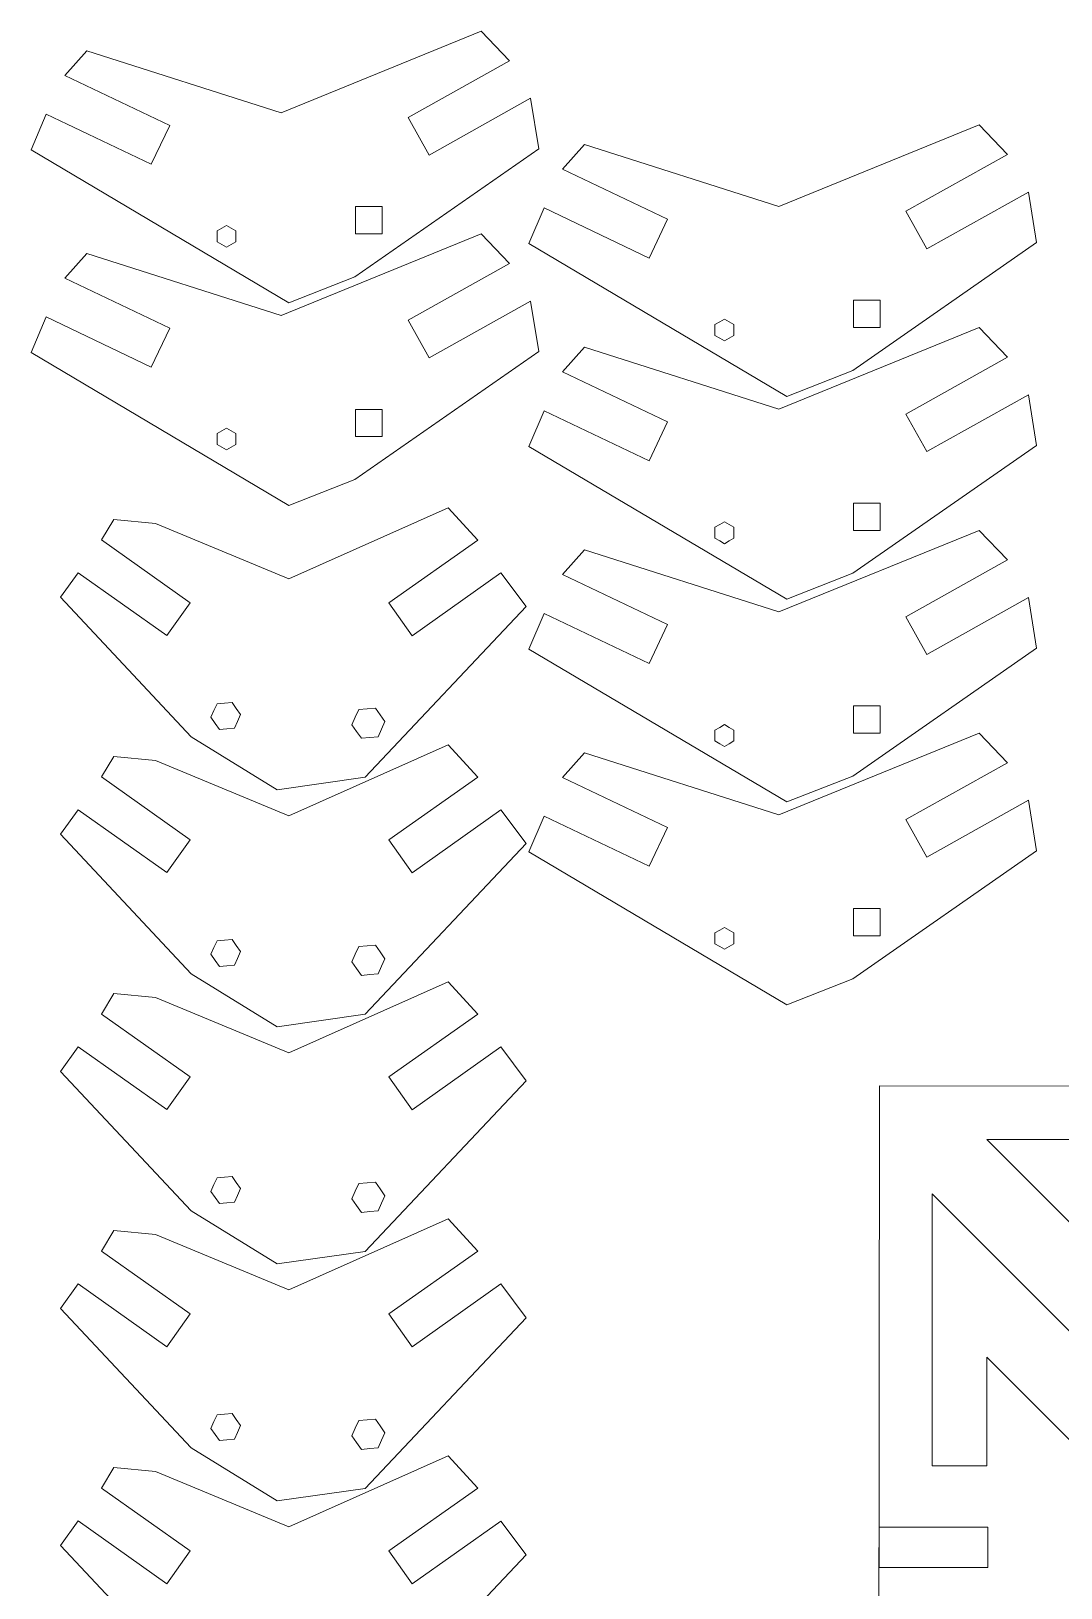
# Model space of a CAD drawing. Header units: inches. Extents: x -12.5 to 16.2, y -9.8 to 11.8.
# Drawn here: x -12.45 to -8.06, y 0.99 to 7.63 of the extents above; entities that cross this region are included whole.
import ezdxf

# ---------------------------------------------------------------- set-up
doc = ezdxf.new("R2010")
doc.units = ezdxf.units.IN
doc.header["$MEASUREMENT"] = 0
doc.layers.add('Layer 1', color=7, linetype='Continuous')
doc.layers.add('Layer 3', color=7, linetype='Continuous')

msp = doc.modelspace()

# ---------------------------------------------------------------- linework, layer by layer
at = {"layer": 'Layer 1', "color": 250, "lineweight": 9}
msp.add_open_spline([(-4.8959, -0.8139), (-4.8959, -0.8139), (-8.8343, -0.8099), (-8.8343, -0.8099), (-8.8343, -0.8099), (-8.8343, -0.8099), (-8.8303, 3.1285), (-8.8303, 3.1285), (-8.8303, 3.1285), (-8.8303, 3.1285), (-4.8919, 3.1246), (-4.8919, 3.1246), (-4.8919, 3.1246), (-4.8919, 3.1246), (-4.8959, -0.8139), (-4.8959, -0.8139)], degree=3, knots=[0, 0, 0, 0, 0.2, 0.2, 0.2, 0.2, 0.4, 0.4, 0.4, 0.4, 0.6, 0.6, 0.6, 0.6, 1, 1, 1, 1], dxfattribs=at)
at = {"layer": 'Layer 1', "color": 5, "lineweight": 9}
for points in [[(-7.2126, 2.8993), (-7.2126, 2.8993), (-8.373, 2.8993), (-8.373, 2.8993), (-8.373, 2.8993), (-8.373, 2.8993), (-6.9806, 1.5069), (-6.9806, 1.5069), (-6.9806, 1.5069), (-6.9806, 1.5069), (-6.9806, 1.971), (-6.9806, 1.971), (-6.9806, 1.971), (-6.9806, 1.971), (-7.6768, 2.6672), (-7.6768, 2.6672), (-7.6768, 2.6672), (-7.6768, 2.6672), (-7.2126, 2.6672), (-7.2126, 2.6672), (-7.2126, 2.6672), (-7.2126, 2.6672), (-7.2126, 2.8993), (-7.2126, 2.8993)], [(-8.6051, 1.5069), (-8.6051, 1.5069), (-8.6051, 2.6672), (-8.6051, 2.6672), (-8.6051, 2.6672), (-8.6051, 2.6672), (-7.2126, 1.2748), (-7.2126, 1.2748), (-7.2126, 1.2748), (-7.2126, 1.2748), (-7.6768, 1.2748), (-7.6768, 1.2748), (-7.6768, 1.2748), (-7.6768, 1.2748), (-8.373, 1.971), (-8.373, 1.971), (-8.373, 1.971), (-8.373, 1.971), (-8.373, 1.5069), (-8.373, 1.5069), (-8.373, 1.5069), (-8.373, 1.5069), (-8.6051, 1.5069), (-8.6051, 1.5069)], [(-8.6051, 0.8106), (-8.6051, 0.8106), (-8.6051, -0.3497), (-8.6051, -0.3497), (-8.6051, -0.3497), (-8.6051, -0.3497), (-7.2126, 1.0427), (-7.2126, 1.0427), (-7.2126, 1.0427), (-7.2126, 1.0427), (-7.6768, 1.0427), (-7.6768, 1.0427), (-7.6768, 1.0427), (-7.6768, 1.0427), (-8.373, 0.3465), (-8.373, 0.3465), (-8.373, 0.3465), (-8.373, 0.3465), (-8.373, 0.8106), (-8.373, 0.8106), (-8.373, 0.8106), (-8.373, 0.8106), (-8.6051, 0.8106), (-8.6051, 0.8106)]]:
    msp.add_open_spline(points, degree=3, knots=[0, 0, 0, 0, 0.142857, 0.142857, 0.142857, 0.142857, 0.285714, 0.285714, 0.285714, 0.285714, 0.428571, 0.428571, 0.428571, 0.428571, 0.571429, 0.571429, 0.571429, 0.571429, 0.714286, 0.714286, 0.714286, 0.714286, 1, 1, 1, 1], dxfattribs=at)
at = {"layer": 'Layer 1', "color": 1, "lineweight": 9}
msp.add_open_spline([(-8.8323, 1.0734), (-8.8323, 1.0734), (-8.8323, 1.2452), (-8.8323, 1.2452), (-8.8323, 1.2452), (-8.8323, 1.2452), (-8.3681, 1.2452), (-8.3681, 1.2452), (-8.3681, 1.2452), (-8.3681, 1.2452), (-8.3681, 1.0734), (-8.3681, 1.0734), (-8.3681, 1.0734), (-8.3681, 1.0734), (-8.8323, 1.0734), (-8.8323, 1.0734)], degree=3, knots=[0, 0, 0, 0, 0.2, 0.2, 0.2, 0.2, 0.4, 0.4, 0.4, 0.4, 0.6, 0.6, 0.6, 0.6, 1, 1, 1, 1], dxfattribs=at)
at = {"layer": 'Layer 3', "color": 5, "lineweight": 9}
for points in [[(-11.0666, 6.7647), (-10.9529, 6.7647), (-10.9529, 6.8811), (-11.0666, 6.8811), (-11.0666, 6.7647)], [(-8.9418, 6.3647), (-8.828, 6.3647), (-8.828, 6.481), (-8.9418, 6.481), (-8.9418, 6.3647)], [(-11.0666, 5.8995), (-10.9529, 5.8995), (-10.9529, 6.0158), (-11.0666, 6.0158), (-11.0666, 5.8995)], [(-8.9418, 5.4994), (-8.828, 5.4994), (-8.828, 5.6158), (-8.9418, 5.6158), (-8.9418, 5.4994)], [(-8.9418, 4.6342), (-8.828, 4.6342), (-8.828, 4.7505), (-8.9418, 4.7505), (-8.9418, 4.6342)], [(-8.9418, 3.7689), (-8.828, 3.7689), (-8.828, 3.8853), (-8.9418, 3.8853), (-8.9418, 3.7689)]]:
    msp.add_lwpolyline(points, close=True, dxfattribs=at)
at = {"layer": 'Layer 3', "color": 250, "lineweight": 9}
for points, knots in [([(-12.3078, 7.441), (-12.3078, 7.441), (-12.2142, 7.5461), (-12.2142, 7.5461), (-12.2142, 7.5461), (-12.2142, 7.5461), (-11.3846, 7.2818), (-11.3846, 7.2818), (-11.3846, 7.2818), (-11.3846, 7.2818), (-10.5305, 7.6298), (-10.5305, 7.6298), (-10.5305, 7.6298), (-10.5305, 7.6298), (-10.4095, 7.5035), (-10.4095, 7.5035)], [0, 0, 0, 0, 0.2, 0.2, 0.2, 0.2, 0.4, 0.4, 0.4, 0.4, 0.6, 0.6, 0.6, 0.6, 1, 1, 1, 1]), ([(-12.3078, 7.441), (-12.3078, 7.441), (-11.8597, 7.2275), (-11.8597, 7.2275), (-11.8597, 7.2275), (-11.8597, 7.2275), (-11.9387, 7.0617), (-11.9387, 7.0617), (-11.9387, 7.0617), (-11.9387, 7.0617), (-12.3868, 7.2753), (-12.3868, 7.2753)], [0, 0, 0, 0, 0.25, 0.25, 0.25, 0.25, 0.5, 0.5, 0.5, 0.5, 1, 1, 1, 1]), ([(-10.3198, 7.3433), (-10.3198, 7.3433), (-10.7528, 7.1007), (-10.7528, 7.1007), (-10.7528, 7.1007), (-10.7528, 7.1007), (-10.8426, 7.261), (-10.8426, 7.261), (-10.8426, 7.261), (-10.8426, 7.261), (-10.4095, 7.5035), (-10.4095, 7.5035)], [0, 0, 0, 0, 0.25, 0.25, 0.25, 0.25, 0.5, 0.5, 0.5, 0.5, 1, 1, 1, 1]), ([(-10.3198, 7.3433), (-10.3198, 7.3433), (-10.2847, 7.1274), (-10.2847, 7.1274), (-10.2847, 7.1274), (-10.2847, 7.1274), (-11.0693, 6.5813), (-11.0693, 6.5813), (-11.0693, 6.5813), (-11.0693, 6.5813), (-11.3512, 6.4708), (-11.3512, 6.4708), (-11.3512, 6.4708), (-11.3512, 6.4708), (-12.4513, 7.1229), (-12.4513, 7.1229), (-12.4513, 7.1229), (-12.4513, 7.1229), (-12.3868, 7.2753), (-12.3868, 7.2753)], [0, 0, 0, 0, 0.166667, 0.166667, 0.166667, 0.166667, 0.333333, 0.333333, 0.333333, 0.333333, 0.5, 0.5, 0.5, 0.5, 0.666667, 0.666667, 0.666667, 0.666667, 1, 1, 1, 1]), ([(-10.1829, 7.041), (-10.1829, 7.041), (-10.0894, 7.1461), (-10.0894, 7.1461), (-10.0894, 7.1461), (-10.0894, 7.1461), (-9.2598, 6.8817), (-9.2598, 6.8817), (-9.2598, 6.8817), (-9.2598, 6.8817), (-8.4057, 7.2297), (-8.4057, 7.2297), (-8.4057, 7.2297), (-8.4057, 7.2297), (-8.2846, 7.1035), (-8.2846, 7.1035)], [0, 0, 0, 0, 0.2, 0.2, 0.2, 0.2, 0.4, 0.4, 0.4, 0.4, 0.6, 0.6, 0.6, 0.6, 1, 1, 1, 1]), ([(-8.1949, 6.9432), (-8.1949, 6.9432), (-8.628, 6.7006), (-8.628, 6.7006), (-8.628, 6.7006), (-8.628, 6.7006), (-8.7177, 6.8609), (-8.7177, 6.8609), (-8.7177, 6.8609), (-8.7177, 6.8609), (-8.2846, 7.1035), (-8.2846, 7.1035)], [0, 0, 0, 0, 0.25, 0.25, 0.25, 0.25, 0.5, 0.5, 0.5, 0.5, 1, 1, 1, 1]), ([(-10.1829, 7.041), (-10.1829, 7.041), (-9.7348, 6.8274), (-9.7348, 6.8274), (-9.7348, 6.8274), (-9.7348, 6.8274), (-9.8138, 6.6616), (-9.8138, 6.6616), (-9.8138, 6.6616), (-9.8138, 6.6616), (-10.2619, 6.8752), (-10.2619, 6.8752)], [0, 0, 0, 0, 0.25, 0.25, 0.25, 0.25, 0.5, 0.5, 0.5, 0.5, 1, 1, 1, 1]), ([(-8.1949, 6.9432), (-8.1949, 6.9432), (-8.1598, 6.7274), (-8.1598, 6.7274), (-8.1598, 6.7274), (-8.1598, 6.7274), (-8.9444, 6.1812), (-8.9444, 6.1812), (-8.9444, 6.1812), (-8.9444, 6.1812), (-9.2263, 6.0708), (-9.2263, 6.0708), (-9.2263, 6.0708), (-9.2263, 6.0708), (-10.3265, 6.7229), (-10.3265, 6.7229), (-10.3265, 6.7229), (-10.3265, 6.7229), (-10.2619, 6.8752), (-10.2619, 6.8752)], [0, 0, 0, 0, 0.166667, 0.166667, 0.166667, 0.166667, 0.333333, 0.333333, 0.333333, 0.333333, 0.5, 0.5, 0.5, 0.5, 0.666667, 0.666667, 0.666667, 0.666667, 1, 1, 1, 1]), ([(-12.3078, 6.5758), (-12.3078, 6.5758), (-12.2142, 6.6809), (-12.2142, 6.6809), (-12.2142, 6.6809), (-12.2142, 6.6809), (-11.3846, 6.4166), (-11.3846, 6.4166), (-11.3846, 6.4166), (-11.3846, 6.4166), (-10.5305, 6.7646), (-10.5305, 6.7646), (-10.5305, 6.7646), (-10.5305, 6.7646), (-10.4095, 6.6383), (-10.4095, 6.6383)], [0, 0, 0, 0, 0.2, 0.2, 0.2, 0.2, 0.4, 0.4, 0.4, 0.4, 0.6, 0.6, 0.6, 0.6, 1, 1, 1, 1]), ([(-10.3198, 6.478), (-10.3198, 6.478), (-10.7528, 6.2355), (-10.7528, 6.2355), (-10.7528, 6.2355), (-10.7528, 6.2355), (-10.8426, 6.3957), (-10.8426, 6.3957), (-10.8426, 6.3957), (-10.8426, 6.3957), (-10.4095, 6.6383), (-10.4095, 6.6383)], [0, 0, 0, 0, 0.25, 0.25, 0.25, 0.25, 0.5, 0.5, 0.5, 0.5, 1, 1, 1, 1]), ([(-12.3078, 6.5758), (-12.3078, 6.5758), (-11.8597, 6.3622), (-11.8597, 6.3622), (-11.8597, 6.3622), (-11.8597, 6.3622), (-11.9387, 6.1964), (-11.9387, 6.1964), (-11.9387, 6.1964), (-11.9387, 6.1964), (-12.3868, 6.41), (-12.3868, 6.41)], [0, 0, 0, 0, 0.25, 0.25, 0.25, 0.25, 0.5, 0.5, 0.5, 0.5, 1, 1, 1, 1]), ([(-10.3198, 6.478), (-10.3198, 6.478), (-10.2847, 6.2622), (-10.2847, 6.2622), (-10.2847, 6.2622), (-10.2847, 6.2622), (-11.0693, 5.716), (-11.0693, 5.716), (-11.0693, 5.716), (-11.0693, 5.716), (-11.3512, 5.6056), (-11.3512, 5.6056), (-11.3512, 5.6056), (-11.3512, 5.6056), (-12.4513, 6.2577), (-12.4513, 6.2577), (-12.4513, 6.2577), (-12.4513, 6.2577), (-12.3868, 6.41), (-12.3868, 6.41)], [0, 0, 0, 0, 0.166667, 0.166667, 0.166667, 0.166667, 0.333333, 0.333333, 0.333333, 0.333333, 0.5, 0.5, 0.5, 0.5, 0.666667, 0.666667, 0.666667, 0.666667, 1, 1, 1, 1]), ([(-10.1829, 6.1757), (-10.1829, 6.1757), (-10.0894, 6.2808), (-10.0894, 6.2808), (-10.0894, 6.2808), (-10.0894, 6.2808), (-9.2598, 6.0165), (-9.2598, 6.0165), (-9.2598, 6.0165), (-9.2598, 6.0165), (-8.4057, 6.3645), (-8.4057, 6.3645), (-8.4057, 6.3645), (-8.4057, 6.3645), (-8.2846, 6.2382), (-8.2846, 6.2382)], [0, 0, 0, 0, 0.2, 0.2, 0.2, 0.2, 0.4, 0.4, 0.4, 0.4, 0.6, 0.6, 0.6, 0.6, 1, 1, 1, 1]), ([(-8.1949, 6.078), (-8.1949, 6.078), (-8.628, 5.8354), (-8.628, 5.8354), (-8.628, 5.8354), (-8.628, 5.8354), (-8.7177, 5.9956), (-8.7177, 5.9956), (-8.7177, 5.9956), (-8.7177, 5.9956), (-8.2846, 6.2382), (-8.2846, 6.2382)], [0, 0, 0, 0, 0.25, 0.25, 0.25, 0.25, 0.5, 0.5, 0.5, 0.5, 1, 1, 1, 1]), ([(-10.1829, 6.1757), (-10.1829, 6.1757), (-9.7348, 5.9622), (-9.7348, 5.9622), (-9.7348, 5.9622), (-9.7348, 5.9622), (-9.8138, 5.7964), (-9.8138, 5.7964), (-9.8138, 5.7964), (-9.8138, 5.7964), (-10.2619, 6.0099), (-10.2619, 6.0099)], [0, 0, 0, 0, 0.25, 0.25, 0.25, 0.25, 0.5, 0.5, 0.5, 0.5, 1, 1, 1, 1]), ([(-8.1949, 6.078), (-8.1949, 6.078), (-8.1598, 5.8621), (-8.1598, 5.8621), (-8.1598, 5.8621), (-8.1598, 5.8621), (-8.9444, 5.316), (-8.9444, 5.316), (-8.9444, 5.316), (-8.9444, 5.316), (-9.2263, 5.2055), (-9.2263, 5.2055), (-9.2263, 5.2055), (-9.2263, 5.2055), (-10.3265, 5.8576), (-10.3265, 5.8576), (-10.3265, 5.8576), (-10.3265, 5.8576), (-10.2619, 6.0099), (-10.2619, 6.0099)], [0, 0, 0, 0, 0.166667, 0.166667, 0.166667, 0.166667, 0.333333, 0.333333, 0.333333, 0.333333, 0.5, 0.5, 0.5, 0.5, 0.666667, 0.666667, 0.666667, 0.666667, 1, 1, 1, 1]), ([(-10.5454, 5.458), (-10.5454, 5.458), (-10.6713, 5.5954), (-10.6713, 5.5954), (-10.6713, 5.5954), (-10.6713, 5.5954), (-11.3512, 5.2925), (-11.3512, 5.2925), (-11.3512, 5.2925), (-11.3512, 5.2925), (-11.921, 5.5292), (-11.921, 5.5292), (-11.921, 5.5292), (-11.921, 5.5292), (-12.0986, 5.5458), (-12.0986, 5.5458), (-12.0986, 5.5458), (-12.0986, 5.5458), (-12.1516, 5.4584), (-12.1516, 5.4584)], [0, 0, 0, 0, 0.166667, 0.166667, 0.166667, 0.166667, 0.333333, 0.333333, 0.333333, 0.333333, 0.5, 0.5, 0.5, 0.5, 0.666667, 0.666667, 0.666667, 0.666667, 1, 1, 1, 1]), ([(-12.1516, 5.4584), (-12.1516, 5.4584), (-11.7727, 5.1903), (-11.7727, 5.1903), (-11.7727, 5.1903), (-11.7727, 5.1903), (-11.8719, 5.0501), (-11.8719, 5.0501), (-11.8719, 5.0501), (-11.8719, 5.0501), (-12.2508, 5.3182), (-12.2508, 5.3182)], [0, 0, 0, 0, 0.25, 0.25, 0.25, 0.25, 0.5, 0.5, 0.5, 0.5, 1, 1, 1, 1]), ([(-10.4462, 5.3177), (-10.4462, 5.3177), (-10.8253, 5.0499), (-10.8253, 5.0499), (-10.8253, 5.0499), (-10.8253, 5.0499), (-10.9244, 5.1901), (-10.9244, 5.1901), (-10.9244, 5.1901), (-10.9244, 5.1901), (-10.5454, 5.458), (-10.5454, 5.458)], [0, 0, 0, 0, 0.25, 0.25, 0.25, 0.25, 0.5, 0.5, 0.5, 0.5, 1, 1, 1, 1]), ([(-10.1829, 5.3105), (-10.1829, 5.3105), (-10.0894, 5.4156), (-10.0894, 5.4156), (-10.0894, 5.4156), (-10.0894, 5.4156), (-9.2598, 5.1512), (-9.2598, 5.1512), (-9.2598, 5.1512), (-9.2598, 5.1512), (-8.4057, 5.4992), (-8.4057, 5.4992), (-8.4057, 5.4992), (-8.4057, 5.4992), (-8.2846, 5.373), (-8.2846, 5.373)], [0, 0, 0, 0, 0.2, 0.2, 0.2, 0.2, 0.4, 0.4, 0.4, 0.4, 0.6, 0.6, 0.6, 0.6, 1, 1, 1, 1]), ([(-12.2508, 5.3182), (-12.2508, 5.3182), (-12.3256, 5.2137), (-12.3256, 5.2137), (-12.3256, 5.2137), (-12.3256, 5.2137), (-11.7688, 4.6185), (-11.7688, 4.6185), (-11.7688, 4.6185), (-11.7688, 4.6185), (-11.4018, 4.3923), (-11.4018, 4.3923), (-11.4018, 4.3923), (-11.4018, 4.3923), (-11.025, 4.4455), (-11.025, 4.4455), (-11.025, 4.4455), (-11.025, 4.4455), (-10.3379, 5.1738), (-10.3379, 5.1738), (-10.3379, 5.1738), (-10.3379, 5.1738), (-10.4462, 5.3177), (-10.4462, 5.3177)], [0, 0, 0, 0, 0.142857, 0.142857, 0.142857, 0.142857, 0.285714, 0.285714, 0.285714, 0.285714, 0.428571, 0.428571, 0.428571, 0.428571, 0.571429, 0.571429, 0.571429, 0.571429, 0.714286, 0.714286, 0.714286, 0.714286, 1, 1, 1, 1]), ([(-8.1949, 5.2127), (-8.1949, 5.2127), (-8.628, 4.9701), (-8.628, 4.9701), (-8.628, 4.9701), (-8.628, 4.9701), (-8.7177, 5.1304), (-8.7177, 5.1304), (-8.7177, 5.1304), (-8.7177, 5.1304), (-8.2846, 5.373), (-8.2846, 5.373)], [0, 0, 0, 0, 0.25, 0.25, 0.25, 0.25, 0.5, 0.5, 0.5, 0.5, 1, 1, 1, 1]), ([(-10.1829, 5.3105), (-10.1829, 5.3105), (-9.7348, 5.0969), (-9.7348, 5.0969), (-9.7348, 5.0969), (-9.7348, 5.0969), (-9.8138, 4.9311), (-9.8138, 4.9311), (-9.8138, 4.9311), (-9.8138, 4.9311), (-10.2619, 5.1447), (-10.2619, 5.1447)], [0, 0, 0, 0, 0.25, 0.25, 0.25, 0.25, 0.5, 0.5, 0.5, 0.5, 1, 1, 1, 1]), ([(-8.1949, 5.2127), (-8.1949, 5.2127), (-8.1598, 4.9969), (-8.1598, 4.9969), (-8.1598, 4.9969), (-8.1598, 4.9969), (-8.9444, 4.4507), (-8.9444, 4.4507), (-8.9444, 4.4507), (-8.9444, 4.4507), (-9.2263, 4.3403), (-9.2263, 4.3403), (-9.2263, 4.3403), (-9.2263, 4.3403), (-10.3265, 4.9924), (-10.3265, 4.9924), (-10.3265, 4.9924), (-10.3265, 4.9924), (-10.2619, 5.1447), (-10.2619, 5.1447)], [0, 0, 0, 0, 0.166667, 0.166667, 0.166667, 0.166667, 0.333333, 0.333333, 0.333333, 0.333333, 0.5, 0.5, 0.5, 0.5, 0.666667, 0.666667, 0.666667, 0.666667, 1, 1, 1, 1]), ([(-10.1829, 4.4452), (-10.1829, 4.4452), (-10.0894, 4.5503), (-10.0894, 4.5503), (-10.0894, 4.5503), (-10.0894, 4.5503), (-9.2598, 4.286), (-9.2598, 4.286), (-9.2598, 4.286), (-9.2598, 4.286), (-8.4057, 4.634), (-8.4057, 4.634), (-8.4057, 4.634), (-8.4057, 4.634), (-8.2846, 4.5077), (-8.2846, 4.5077)], [0, 0, 0, 0, 0.2, 0.2, 0.2, 0.2, 0.4, 0.4, 0.4, 0.4, 0.6, 0.6, 0.6, 0.6, 1, 1, 1, 1]), ([(-10.5454, 4.4464), (-10.5454, 4.4464), (-10.6713, 4.5838), (-10.6713, 4.5838), (-10.6713, 4.5838), (-10.6713, 4.5838), (-11.3512, 4.2809), (-11.3512, 4.2809), (-11.3512, 4.2809), (-11.3512, 4.2809), (-11.921, 4.5176), (-11.921, 4.5176), (-11.921, 4.5176), (-11.921, 4.5176), (-12.0986, 4.5343), (-12.0986, 4.5343), (-12.0986, 4.5343), (-12.0986, 4.5343), (-12.1516, 4.4469), (-12.1516, 4.4469)], [0, 0, 0, 0, 0.166667, 0.166667, 0.166667, 0.166667, 0.333333, 0.333333, 0.333333, 0.333333, 0.5, 0.5, 0.5, 0.5, 0.666667, 0.666667, 0.666667, 0.666667, 1, 1, 1, 1]), ([(-8.1949, 4.3475), (-8.1949, 4.3475), (-8.628, 4.1049), (-8.628, 4.1049), (-8.628, 4.1049), (-8.628, 4.1049), (-8.7177, 4.2651), (-8.7177, 4.2651), (-8.7177, 4.2651), (-8.7177, 4.2651), (-8.2846, 4.5077), (-8.2846, 4.5077)], [0, 0, 0, 0, 0.25, 0.25, 0.25, 0.25, 0.5, 0.5, 0.5, 0.5, 1, 1, 1, 1]), ([(-12.1516, 4.4469), (-12.1516, 4.4469), (-11.7727, 4.1788), (-11.7727, 4.1788), (-11.7727, 4.1788), (-11.7727, 4.1788), (-11.8719, 4.0386), (-11.8719, 4.0386), (-11.8719, 4.0386), (-11.8719, 4.0386), (-12.2508, 4.3067), (-12.2508, 4.3067)], [0, 0, 0, 0, 0.25, 0.25, 0.25, 0.25, 0.5, 0.5, 0.5, 0.5, 1, 1, 1, 1]), ([(-10.4462, 4.3062), (-10.4462, 4.3062), (-10.8253, 4.0383), (-10.8253, 4.0383), (-10.8253, 4.0383), (-10.8253, 4.0383), (-10.9244, 4.1786), (-10.9244, 4.1786), (-10.9244, 4.1786), (-10.9244, 4.1786), (-10.5454, 4.4464), (-10.5454, 4.4464)], [0, 0, 0, 0, 0.25, 0.25, 0.25, 0.25, 0.5, 0.5, 0.5, 0.5, 1, 1, 1, 1]), ([(-10.1829, 4.4452), (-10.1829, 4.4452), (-9.7348, 4.2317), (-9.7348, 4.2317), (-9.7348, 4.2317), (-9.7348, 4.2317), (-9.8138, 4.0659), (-9.8138, 4.0659), (-9.8138, 4.0659), (-9.8138, 4.0659), (-10.2619, 4.2794), (-10.2619, 4.2794)], [0, 0, 0, 0, 0.25, 0.25, 0.25, 0.25, 0.5, 0.5, 0.5, 0.5, 1, 1, 1, 1]), ([(-8.1949, 4.3475), (-8.1949, 4.3475), (-8.1598, 4.1316), (-8.1598, 4.1316), (-8.1598, 4.1316), (-8.1598, 4.1316), (-8.9444, 3.5855), (-8.9444, 3.5855), (-8.9444, 3.5855), (-8.9444, 3.5855), (-9.2263, 3.475), (-9.2263, 3.475), (-9.2263, 3.475), (-9.2263, 3.475), (-10.3265, 4.1271), (-10.3265, 4.1271), (-10.3265, 4.1271), (-10.3265, 4.1271), (-10.2619, 4.2794), (-10.2619, 4.2794)], [0, 0, 0, 0, 0.166667, 0.166667, 0.166667, 0.166667, 0.333333, 0.333333, 0.333333, 0.333333, 0.5, 0.5, 0.5, 0.5, 0.666667, 0.666667, 0.666667, 0.666667, 1, 1, 1, 1]), ([(-12.2508, 4.3067), (-12.2508, 4.3067), (-12.3256, 4.2021), (-12.3256, 4.2021), (-12.3256, 4.2021), (-12.3256, 4.2021), (-11.7688, 3.6069), (-11.7688, 3.6069), (-11.7688, 3.6069), (-11.7688, 3.6069), (-11.4018, 3.3808), (-11.4018, 3.3808), (-11.4018, 3.3808), (-11.4018, 3.3808), (-11.025, 3.434), (-11.025, 3.434), (-11.025, 3.434), (-11.025, 3.434), (-10.3379, 4.1623), (-10.3379, 4.1623), (-10.3379, 4.1623), (-10.3379, 4.1623), (-10.4462, 4.3062), (-10.4462, 4.3062)], [0, 0, 0, 0, 0.142857, 0.142857, 0.142857, 0.142857, 0.285714, 0.285714, 0.285714, 0.285714, 0.428571, 0.428571, 0.428571, 0.428571, 0.571429, 0.571429, 0.571429, 0.571429, 0.714286, 0.714286, 0.714286, 0.714286, 1, 1, 1, 1]), ([(-10.5454, 3.4349), (-10.5454, 3.4349), (-10.6713, 3.5723), (-10.6713, 3.5723), (-10.6713, 3.5723), (-10.6713, 3.5723), (-11.3512, 3.2694), (-11.3512, 3.2694), (-11.3512, 3.2694), (-11.3512, 3.2694), (-11.921, 3.5061), (-11.921, 3.5061), (-11.921, 3.5061), (-11.921, 3.5061), (-12.0986, 3.5227), (-12.0986, 3.5227), (-12.0986, 3.5227), (-12.0986, 3.5227), (-12.1516, 3.4353), (-12.1516, 3.4353)], [0, 0, 0, 0, 0.166667, 0.166667, 0.166667, 0.166667, 0.333333, 0.333333, 0.333333, 0.333333, 0.5, 0.5, 0.5, 0.5, 0.666667, 0.666667, 0.666667, 0.666667, 1, 1, 1, 1]), ([(-12.1516, 3.4353), (-12.1516, 3.4353), (-11.7727, 3.1673), (-11.7727, 3.1673), (-11.7727, 3.1673), (-11.7727, 3.1673), (-11.8719, 3.0271), (-11.8719, 3.0271), (-11.8719, 3.0271), (-11.8719, 3.0271), (-12.2508, 3.2951), (-12.2508, 3.2951)], [0, 0, 0, 0, 0.25, 0.25, 0.25, 0.25, 0.5, 0.5, 0.5, 0.5, 1, 1, 1, 1]), ([(-10.4462, 3.2946), (-10.4462, 3.2946), (-10.8253, 3.0268), (-10.8253, 3.0268), (-10.8253, 3.0268), (-10.8253, 3.0268), (-10.9244, 3.167), (-10.9244, 3.167), (-10.9244, 3.167), (-10.9244, 3.167), (-10.5454, 3.4349), (-10.5454, 3.4349)], [0, 0, 0, 0, 0.25, 0.25, 0.25, 0.25, 0.5, 0.5, 0.5, 0.5, 1, 1, 1, 1]), ([(-12.2508, 3.2951), (-12.2508, 3.2951), (-12.3256, 3.1906), (-12.3256, 3.1906), (-12.3256, 3.1906), (-12.3256, 3.1906), (-11.7688, 2.5954), (-11.7688, 2.5954), (-11.7688, 2.5954), (-11.7688, 2.5954), (-11.4018, 2.3693), (-11.4018, 2.3693), (-11.4018, 2.3693), (-11.4018, 2.3693), (-11.025, 2.4224), (-11.025, 2.4224), (-11.025, 2.4224), (-11.025, 2.4224), (-10.3379, 3.1508), (-10.3379, 3.1508), (-10.3379, 3.1508), (-10.3379, 3.1508), (-10.4462, 3.2946), (-10.4462, 3.2946)], [0, 0, 0, 0, 0.142857, 0.142857, 0.142857, 0.142857, 0.285714, 0.285714, 0.285714, 0.285714, 0.428571, 0.428571, 0.428571, 0.428571, 0.571429, 0.571429, 0.571429, 0.571429, 0.714286, 0.714286, 0.714286, 0.714286, 1, 1, 1, 1]), ([(-10.5454, 2.4233), (-10.5454, 2.4233), (-10.6713, 2.5607), (-10.6713, 2.5607), (-10.6713, 2.5607), (-10.6713, 2.5607), (-11.3512, 2.2579), (-11.3512, 2.2579), (-11.3512, 2.2579), (-11.3512, 2.2579), (-11.921, 2.4946), (-11.921, 2.4946), (-11.921, 2.4946), (-11.921, 2.4946), (-12.0986, 2.5112), (-12.0986, 2.5112), (-12.0986, 2.5112), (-12.0986, 2.5112), (-12.1516, 2.4238), (-12.1516, 2.4238)], [0, 0, 0, 0, 0.166667, 0.166667, 0.166667, 0.166667, 0.333333, 0.333333, 0.333333, 0.333333, 0.5, 0.5, 0.5, 0.5, 0.666667, 0.666667, 0.666667, 0.666667, 1, 1, 1, 1]), ([(-12.1516, 2.4238), (-12.1516, 2.4238), (-11.7727, 2.1557), (-11.7727, 2.1557), (-11.7727, 2.1557), (-11.7727, 2.1557), (-11.8719, 2.0155), (-11.8719, 2.0155), (-11.8719, 2.0155), (-11.8719, 2.0155), (-12.2508, 2.2836), (-12.2508, 2.2836)], [0, 0, 0, 0, 0.25, 0.25, 0.25, 0.25, 0.5, 0.5, 0.5, 0.5, 1, 1, 1, 1]), ([(-10.4462, 2.2831), (-10.4462, 2.2831), (-10.8253, 2.0152), (-10.8253, 2.0152), (-10.8253, 2.0152), (-10.8253, 2.0152), (-10.9244, 2.1555), (-10.9244, 2.1555), (-10.9244, 2.1555), (-10.9244, 2.1555), (-10.5454, 2.4233), (-10.5454, 2.4233)], [0, 0, 0, 0, 0.25, 0.25, 0.25, 0.25, 0.5, 0.5, 0.5, 0.5, 1, 1, 1, 1]), ([(-12.2508, 2.2836), (-12.2508, 2.2836), (-12.3256, 2.179), (-12.3256, 2.179), (-12.3256, 2.179), (-12.3256, 2.179), (-11.7688, 1.5838), (-11.7688, 1.5838), (-11.7688, 1.5838), (-11.7688, 1.5838), (-11.4018, 1.3577), (-11.4018, 1.3577), (-11.4018, 1.3577), (-11.4018, 1.3577), (-11.025, 1.4109), (-11.025, 1.4109), (-11.025, 1.4109), (-11.025, 1.4109), (-10.3379, 2.1392), (-10.3379, 2.1392), (-10.3379, 2.1392), (-10.3379, 2.1392), (-10.4462, 2.2831), (-10.4462, 2.2831)], [0, 0, 0, 0, 0.142857, 0.142857, 0.142857, 0.142857, 0.285714, 0.285714, 0.285714, 0.285714, 0.428571, 0.428571, 0.428571, 0.428571, 0.571429, 0.571429, 0.571429, 0.571429, 0.714286, 0.714286, 0.714286, 0.714286, 1, 1, 1, 1]), ([(-10.5454, 1.4118), (-10.5454, 1.4118), (-10.6713, 1.5492), (-10.6713, 1.5492), (-10.6713, 1.5492), (-10.6713, 1.5492), (-11.3512, 1.2463), (-11.3512, 1.2463), (-11.3512, 1.2463), (-11.3512, 1.2463), (-11.921, 1.483), (-11.921, 1.483), (-11.921, 1.483), (-11.921, 1.483), (-12.0986, 1.4996), (-12.0986, 1.4996), (-12.0986, 1.4996), (-12.0986, 1.4996), (-12.1516, 1.4123), (-12.1516, 1.4123)], [0, 0, 0, 0, 0.166667, 0.166667, 0.166667, 0.166667, 0.333333, 0.333333, 0.333333, 0.333333, 0.5, 0.5, 0.5, 0.5, 0.666667, 0.666667, 0.666667, 0.666667, 1, 1, 1, 1]), ([(-12.1516, 1.4123), (-12.1516, 1.4123), (-11.7727, 1.1442), (-11.7727, 1.1442), (-11.7727, 1.1442), (-11.7727, 1.1442), (-11.8719, 1.004), (-11.8719, 1.004), (-11.8719, 1.004), (-11.8719, 1.004), (-12.2508, 1.2721), (-12.2508, 1.2721)], [0, 0, 0, 0, 0.25, 0.25, 0.25, 0.25, 0.5, 0.5, 0.5, 0.5, 1, 1, 1, 1]), ([(-10.4462, 1.2715), (-10.4462, 1.2715), (-10.8253, 1.0037), (-10.8253, 1.0037), (-10.8253, 1.0037), (-10.8253, 1.0037), (-10.9244, 1.1439), (-10.9244, 1.1439), (-10.9244, 1.1439), (-10.9244, 1.1439), (-10.5454, 1.4118), (-10.5454, 1.4118)], [0, 0, 0, 0, 0.25, 0.25, 0.25, 0.25, 0.5, 0.5, 0.5, 0.5, 1, 1, 1, 1]), ([(-12.2508, 1.2721), (-12.2508, 1.2721), (-12.3256, 1.1675), (-12.3256, 1.1675), (-12.3256, 1.1675), (-12.3256, 1.1675), (-11.7688, 0.5723), (-11.7688, 0.5723), (-11.7688, 0.5723), (-11.7688, 0.5723), (-11.4018, 0.3462), (-11.4018, 0.3462), (-11.4018, 0.3462), (-11.4018, 0.3462), (-11.025, 0.3994), (-11.025, 0.3994), (-11.025, 0.3994), (-11.025, 0.3994), (-10.3379, 1.1277), (-10.3379, 1.1277), (-10.3379, 1.1277), (-10.3379, 1.1277), (-10.4462, 1.2715), (-10.4462, 1.2715)], [0, 0, 0, 0, 0.142857, 0.142857, 0.142857, 0.142857, 0.285714, 0.285714, 0.285714, 0.285714, 0.428571, 0.428571, 0.428571, 0.428571, 0.571429, 0.571429, 0.571429, 0.571429, 0.714286, 0.714286, 0.714286, 0.714286, 1, 1, 1, 1])]:
    msp.add_open_spline(points, degree=3, knots=knots, dxfattribs=at)
at = {"layer": 'Layer 3', "color": 5, "lineweight": 9}
for points in [[(-11.6173, 6.8009), (-11.6173, 6.8009), (-11.6375, 6.7893), (-11.6375, 6.7893), (-11.6375, 6.7893), (-11.6375, 6.7893), (-11.6576, 6.7777), (-11.6576, 6.7777), (-11.6576, 6.7777), (-11.6576, 6.7777), (-11.6576, 6.7544), (-11.6576, 6.7544), (-11.6576, 6.7544), (-11.6576, 6.7544), (-11.6576, 6.7311), (-11.6576, 6.7311), (-11.6576, 6.7311), (-11.6576, 6.7311), (-11.6375, 6.7195), (-11.6375, 6.7195), (-11.6375, 6.7195), (-11.6375, 6.7195), (-11.6173, 6.7079), (-11.6173, 6.7079), (-11.6173, 6.7079), (-11.6173, 6.7079), (-11.5972, 6.7195), (-11.5972, 6.7195), (-11.5972, 6.7195), (-11.5972, 6.7195), (-11.577, 6.7311), (-11.577, 6.7311), (-11.577, 6.7311), (-11.577, 6.7311), (-11.577, 6.7544), (-11.577, 6.7544), (-11.577, 6.7544), (-11.577, 6.7544), (-11.577, 6.7777), (-11.577, 6.7777), (-11.577, 6.7777), (-11.577, 6.7777), (-11.5972, 6.7893), (-11.5972, 6.7893), (-11.5972, 6.7893), (-11.5972, 6.7893), (-11.6173, 6.8009), (-11.6173, 6.8009)], [(-9.4925, 6.4009), (-9.4925, 6.4009), (-9.5126, 6.3892), (-9.5126, 6.3892), (-9.5126, 6.3892), (-9.5126, 6.3892), (-9.5328, 6.3776), (-9.5328, 6.3776), (-9.5328, 6.3776), (-9.5328, 6.3776), (-9.5328, 6.3543), (-9.5328, 6.3543), (-9.5328, 6.3543), (-9.5328, 6.3543), (-9.5328, 6.3311), (-9.5328, 6.3311), (-9.5328, 6.3311), (-9.5328, 6.3311), (-9.5126, 6.3194), (-9.5126, 6.3194), (-9.5126, 6.3194), (-9.5126, 6.3194), (-9.4925, 6.3078), (-9.4925, 6.3078), (-9.4925, 6.3078), (-9.4925, 6.3078), (-9.4723, 6.3194), (-9.4723, 6.3194), (-9.4723, 6.3194), (-9.4723, 6.3194), (-9.4522, 6.3311), (-9.4522, 6.3311), (-9.4522, 6.3311), (-9.4522, 6.3311), (-9.4522, 6.3543), (-9.4522, 6.3543), (-9.4522, 6.3543), (-9.4522, 6.3543), (-9.4522, 6.3776), (-9.4522, 6.3776), (-9.4522, 6.3776), (-9.4522, 6.3776), (-9.4723, 6.3892), (-9.4723, 6.3892), (-9.4723, 6.3892), (-9.4723, 6.3892), (-9.4925, 6.4009), (-9.4925, 6.4009)], [(-11.6173, 5.9357), (-11.6173, 5.9357), (-11.6375, 5.924), (-11.6375, 5.924), (-11.6375, 5.924), (-11.6375, 5.924), (-11.6576, 5.9124), (-11.6576, 5.9124), (-11.6576, 5.9124), (-11.6576, 5.9124), (-11.6576, 5.8891), (-11.6576, 5.8891), (-11.6576, 5.8891), (-11.6576, 5.8891), (-11.6576, 5.8659), (-11.6576, 5.8659), (-11.6576, 5.8659), (-11.6576, 5.8659), (-11.6375, 5.8542), (-11.6375, 5.8542), (-11.6375, 5.8542), (-11.6375, 5.8542), (-11.6173, 5.8426), (-11.6173, 5.8426), (-11.6173, 5.8426), (-11.6173, 5.8426), (-11.5972, 5.8542), (-11.5972, 5.8542), (-11.5972, 5.8542), (-11.5972, 5.8542), (-11.577, 5.8659), (-11.577, 5.8659), (-11.577, 5.8659), (-11.577, 5.8659), (-11.577, 5.8891), (-11.577, 5.8891), (-11.577, 5.8891), (-11.577, 5.8891), (-11.577, 5.9124), (-11.577, 5.9124), (-11.577, 5.9124), (-11.577, 5.9124), (-11.5972, 5.924), (-11.5972, 5.924), (-11.5972, 5.924), (-11.5972, 5.924), (-11.6173, 5.9357), (-11.6173, 5.9357)], [(-9.4925, 5.5356), (-9.4925, 5.5356), (-9.5126, 5.524), (-9.5126, 5.524), (-9.5126, 5.524), (-9.5126, 5.524), (-9.5328, 5.5123), (-9.5328, 5.5123), (-9.5328, 5.5123), (-9.5328, 5.5123), (-9.5328, 5.4891), (-9.5328, 5.4891), (-9.5328, 5.4891), (-9.5328, 5.4891), (-9.5328, 5.4658), (-9.5328, 5.4658), (-9.5328, 5.4658), (-9.5328, 5.4658), (-9.5126, 5.4542), (-9.5126, 5.4542), (-9.5126, 5.4542), (-9.5126, 5.4542), (-9.4925, 5.4425), (-9.4925, 5.4425), (-9.4925, 5.4425), (-9.4925, 5.4425), (-9.4723, 5.4542), (-9.4723, 5.4542), (-9.4723, 5.4542), (-9.4723, 5.4542), (-9.4522, 5.4658), (-9.4522, 5.4658), (-9.4522, 5.4658), (-9.4522, 5.4658), (-9.4522, 5.4891), (-9.4522, 5.4891), (-9.4522, 5.4891), (-9.4522, 5.4891), (-9.4522, 5.5123), (-9.4522, 5.5123), (-9.4522, 5.5123), (-9.4522, 5.5123), (-9.4723, 5.524), (-9.4723, 5.524), (-9.4723, 5.524), (-9.4723, 5.524), (-9.4925, 5.5356), (-9.4925, 5.5356)], [(-11.6575, 4.7595), (-11.6575, 4.7595), (-11.6709, 4.7306), (-11.6709, 4.7306), (-11.6709, 4.7306), (-11.6709, 4.7306), (-11.6842, 4.7016), (-11.6842, 4.7016), (-11.6842, 4.7016), (-11.6842, 4.7016), (-11.6658, 4.6756), (-11.6658, 4.6756), (-11.6658, 4.6756), (-11.6658, 4.6756), (-11.6474, 4.6495), (-11.6474, 4.6495), (-11.6474, 4.6495), (-11.6474, 4.6495), (-11.6157, 4.6525), (-11.6157, 4.6525), (-11.6157, 4.6525), (-11.6157, 4.6525), (-11.5839, 4.6554), (-11.5839, 4.6554), (-11.5839, 4.6554), (-11.5839, 4.6554), (-11.5706, 4.6843), (-11.5706, 4.6843), (-11.5706, 4.6843), (-11.5706, 4.6843), (-11.5572, 4.7133), (-11.5572, 4.7133), (-11.5572, 4.7133), (-11.5572, 4.7133), (-11.5756, 4.7393), (-11.5756, 4.7393), (-11.5756, 4.7393), (-11.5756, 4.7393), (-11.594, 4.7653), (-11.594, 4.7653), (-11.594, 4.7653), (-11.594, 4.7653), (-11.6258, 4.7624), (-11.6258, 4.7624), (-11.6258, 4.7624), (-11.6258, 4.7624), (-11.6575, 4.7595), (-11.6575, 4.7595)], [(-11.0529, 4.7346), (-11.0529, 4.7346), (-11.0677, 4.7023), (-11.0677, 4.7023), (-11.0677, 4.7023), (-11.0677, 4.7023), (-11.0826, 4.67), (-11.0826, 4.67), (-11.0826, 4.67), (-11.0826, 4.67), (-11.0621, 4.6409), (-11.0621, 4.6409), (-11.0621, 4.6409), (-11.0621, 4.6409), (-11.0416, 4.6119), (-11.0416, 4.6119), (-11.0416, 4.6119), (-11.0416, 4.6119), (-11.0062, 4.6151), (-11.0062, 4.6151), (-11.0062, 4.6151), (-11.0062, 4.6151), (-10.9708, 4.6184), (-10.9708, 4.6184), (-10.9708, 4.6184), (-10.9708, 4.6184), (-10.9559, 4.6507), (-10.9559, 4.6507), (-10.9559, 4.6507), (-10.9559, 4.6507), (-10.941, 4.683), (-10.941, 4.683), (-10.941, 4.683), (-10.941, 4.683), (-10.9615, 4.712), (-10.9615, 4.712), (-10.9615, 4.712), (-10.9615, 4.712), (-10.982, 4.7411), (-10.982, 4.7411), (-10.982, 4.7411), (-10.982, 4.7411), (-11.0174, 4.7378), (-11.0174, 4.7378), (-11.0174, 4.7378), (-11.0174, 4.7378), (-11.0529, 4.7346), (-11.0529, 4.7346)], [(-9.4925, 4.6704), (-9.4925, 4.6704), (-9.5126, 4.6587), (-9.5126, 4.6587), (-9.5126, 4.6587), (-9.5126, 4.6587), (-9.5328, 4.6471), (-9.5328, 4.6471), (-9.5328, 4.6471), (-9.5328, 4.6471), (-9.5328, 4.6238), (-9.5328, 4.6238), (-9.5328, 4.6238), (-9.5328, 4.6238), (-9.5328, 4.6005), (-9.5328, 4.6005), (-9.5328, 4.6005), (-9.5328, 4.6005), (-9.5126, 4.5889), (-9.5126, 4.5889), (-9.5126, 4.5889), (-9.5126, 4.5889), (-9.4925, 4.5773), (-9.4925, 4.5773), (-9.4925, 4.5773), (-9.4925, 4.5773), (-9.4723, 4.5889), (-9.4723, 4.5889), (-9.4723, 4.5889), (-9.4723, 4.5889), (-9.4522, 4.6005), (-9.4522, 4.6005), (-9.4522, 4.6005), (-9.4522, 4.6005), (-9.4522, 4.6238), (-9.4522, 4.6238), (-9.4522, 4.6238), (-9.4522, 4.6238), (-9.4522, 4.6471), (-9.4522, 4.6471), (-9.4522, 4.6471), (-9.4522, 4.6471), (-9.4723, 4.6587), (-9.4723, 4.6587), (-9.4723, 4.6587), (-9.4723, 4.6587), (-9.4925, 4.6704), (-9.4925, 4.6704)], [(-9.4925, 3.8051), (-9.4925, 3.8051), (-9.5126, 3.7935), (-9.5126, 3.7935), (-9.5126, 3.7935), (-9.5126, 3.7935), (-9.5328, 3.7818), (-9.5328, 3.7818), (-9.5328, 3.7818), (-9.5328, 3.7818), (-9.5328, 3.7586), (-9.5328, 3.7586), (-9.5328, 3.7586), (-9.5328, 3.7586), (-9.5328, 3.7353), (-9.5328, 3.7353), (-9.5328, 3.7353), (-9.5328, 3.7353), (-9.5126, 3.7237), (-9.5126, 3.7237), (-9.5126, 3.7237), (-9.5126, 3.7237), (-9.4925, 3.712), (-9.4925, 3.712), (-9.4925, 3.712), (-9.4925, 3.712), (-9.4723, 3.7237), (-9.4723, 3.7237), (-9.4723, 3.7237), (-9.4723, 3.7237), (-9.4522, 3.7353), (-9.4522, 3.7353), (-9.4522, 3.7353), (-9.4522, 3.7353), (-9.4522, 3.7586), (-9.4522, 3.7586), (-9.4522, 3.7586), (-9.4522, 3.7586), (-9.4522, 3.7818), (-9.4522, 3.7818), (-9.4522, 3.7818), (-9.4522, 3.7818), (-9.4723, 3.7935), (-9.4723, 3.7935), (-9.4723, 3.7935), (-9.4723, 3.7935), (-9.4925, 3.8051), (-9.4925, 3.8051)], [(-11.6575, 3.748), (-11.6575, 3.748), (-11.6709, 3.719), (-11.6709, 3.719), (-11.6709, 3.719), (-11.6709, 3.719), (-11.6842, 3.6901), (-11.6842, 3.6901), (-11.6842, 3.6901), (-11.6842, 3.6901), (-11.6658, 3.664), (-11.6658, 3.664), (-11.6658, 3.664), (-11.6658, 3.664), (-11.6474, 3.638), (-11.6474, 3.638), (-11.6474, 3.638), (-11.6474, 3.638), (-11.6157, 3.6409), (-11.6157, 3.6409), (-11.6157, 3.6409), (-11.6157, 3.6409), (-11.5839, 3.6438), (-11.5839, 3.6438), (-11.5839, 3.6438), (-11.5839, 3.6438), (-11.5706, 3.6728), (-11.5706, 3.6728), (-11.5706, 3.6728), (-11.5706, 3.6728), (-11.5572, 3.7017), (-11.5572, 3.7017), (-11.5572, 3.7017), (-11.5572, 3.7017), (-11.5756, 3.7278), (-11.5756, 3.7278), (-11.5756, 3.7278), (-11.5756, 3.7278), (-11.594, 3.7538), (-11.594, 3.7538), (-11.594, 3.7538), (-11.594, 3.7538), (-11.6258, 3.7509), (-11.6258, 3.7509), (-11.6258, 3.7509), (-11.6258, 3.7509), (-11.6575, 3.748), (-11.6575, 3.748)], [(-11.0529, 3.723), (-11.0529, 3.723), (-11.0677, 3.6907), (-11.0677, 3.6907), (-11.0677, 3.6907), (-11.0677, 3.6907), (-11.0826, 3.6584), (-11.0826, 3.6584), (-11.0826, 3.6584), (-11.0826, 3.6584), (-11.0621, 3.6294), (-11.0621, 3.6294), (-11.0621, 3.6294), (-11.0621, 3.6294), (-11.0416, 3.6003), (-11.0416, 3.6003), (-11.0416, 3.6003), (-11.0416, 3.6003), (-11.0062, 3.6036), (-11.0062, 3.6036), (-11.0062, 3.6036), (-11.0062, 3.6036), (-10.9708, 3.6068), (-10.9708, 3.6068), (-10.9708, 3.6068), (-10.9708, 3.6068), (-10.9559, 3.6391), (-10.9559, 3.6391), (-10.9559, 3.6391), (-10.9559, 3.6391), (-10.941, 3.6714), (-10.941, 3.6714), (-10.941, 3.6714), (-10.941, 3.6714), (-10.9615, 3.7005), (-10.9615, 3.7005), (-10.9615, 3.7005), (-10.9615, 3.7005), (-10.982, 3.7295), (-10.982, 3.7295), (-10.982, 3.7295), (-10.982, 3.7295), (-11.0174, 3.7263), (-11.0174, 3.7263), (-11.0174, 3.7263), (-11.0174, 3.7263), (-11.0529, 3.723), (-11.0529, 3.723)], [(-11.6575, 2.7364), (-11.6575, 2.7364), (-11.6709, 2.7075), (-11.6709, 2.7075), (-11.6709, 2.7075), (-11.6709, 2.7075), (-11.6842, 2.6785), (-11.6842, 2.6785), (-11.6842, 2.6785), (-11.6842, 2.6785), (-11.6658, 2.6525), (-11.6658, 2.6525), (-11.6658, 2.6525), (-11.6658, 2.6525), (-11.6474, 2.6265), (-11.6474, 2.6265), (-11.6474, 2.6265), (-11.6474, 2.6265), (-11.6157, 2.6294), (-11.6157, 2.6294), (-11.6157, 2.6294), (-11.6157, 2.6294), (-11.5839, 2.6323), (-11.5839, 2.6323), (-11.5839, 2.6323), (-11.5839, 2.6323), (-11.5706, 2.6612), (-11.5706, 2.6612), (-11.5706, 2.6612), (-11.5706, 2.6612), (-11.5572, 2.6902), (-11.5572, 2.6902), (-11.5572, 2.6902), (-11.5572, 2.6902), (-11.5756, 2.7162), (-11.5756, 2.7162), (-11.5756, 2.7162), (-11.5756, 2.7162), (-11.594, 2.7423), (-11.594, 2.7423), (-11.594, 2.7423), (-11.594, 2.7423), (-11.6258, 2.7393), (-11.6258, 2.7393), (-11.6258, 2.7393), (-11.6258, 2.7393), (-11.6575, 2.7364), (-11.6575, 2.7364)], [(-11.0529, 2.7115), (-11.0529, 2.7115), (-11.0677, 2.6792), (-11.0677, 2.6792), (-11.0677, 2.6792), (-11.0677, 2.6792), (-11.0826, 2.6469), (-11.0826, 2.6469), (-11.0826, 2.6469), (-11.0826, 2.6469), (-11.0621, 2.6178), (-11.0621, 2.6178), (-11.0621, 2.6178), (-11.0621, 2.6178), (-11.0416, 2.5888), (-11.0416, 2.5888), (-11.0416, 2.5888), (-11.0416, 2.5888), (-11.0062, 2.5921), (-11.0062, 2.5921), (-11.0062, 2.5921), (-11.0062, 2.5921), (-10.9708, 2.5953), (-10.9708, 2.5953), (-10.9708, 2.5953), (-10.9708, 2.5953), (-10.9559, 2.6276), (-10.9559, 2.6276), (-10.9559, 2.6276), (-10.9559, 2.6276), (-10.941, 2.6599), (-10.941, 2.6599), (-10.941, 2.6599), (-10.941, 2.6599), (-10.9615, 2.6889), (-10.9615, 2.6889), (-10.9615, 2.6889), (-10.9615, 2.6889), (-10.982, 2.718), (-10.982, 2.718), (-10.982, 2.718), (-10.982, 2.718), (-11.0174, 2.7147), (-11.0174, 2.7147), (-11.0174, 2.7147), (-11.0174, 2.7147), (-11.0529, 2.7115), (-11.0529, 2.7115)], [(-11.6575, 1.7249), (-11.6575, 1.7249), (-11.6709, 1.6959), (-11.6709, 1.6959), (-11.6709, 1.6959), (-11.6709, 1.6959), (-11.6842, 1.667), (-11.6842, 1.667), (-11.6842, 1.667), (-11.6842, 1.667), (-11.6658, 1.6409), (-11.6658, 1.6409), (-11.6658, 1.6409), (-11.6658, 1.6409), (-11.6474, 1.6149), (-11.6474, 1.6149), (-11.6474, 1.6149), (-11.6474, 1.6149), (-11.6157, 1.6178), (-11.6157, 1.6178), (-11.6157, 1.6178), (-11.6157, 1.6178), (-11.5839, 1.6207), (-11.5839, 1.6207), (-11.5839, 1.6207), (-11.5839, 1.6207), (-11.5706, 1.6497), (-11.5706, 1.6497), (-11.5706, 1.6497), (-11.5706, 1.6497), (-11.5572, 1.6786), (-11.5572, 1.6786), (-11.5572, 1.6786), (-11.5572, 1.6786), (-11.5756, 1.7047), (-11.5756, 1.7047), (-11.5756, 1.7047), (-11.5756, 1.7047), (-11.594, 1.7307), (-11.594, 1.7307), (-11.594, 1.7307), (-11.594, 1.7307), (-11.6258, 1.7278), (-11.6258, 1.7278), (-11.6258, 1.7278), (-11.6258, 1.7278), (-11.6575, 1.7249), (-11.6575, 1.7249)], [(-11.0529, 1.6999), (-11.0529, 1.6999), (-11.0677, 1.6676), (-11.0677, 1.6676), (-11.0677, 1.6676), (-11.0677, 1.6676), (-11.0826, 1.6353), (-11.0826, 1.6353), (-11.0826, 1.6353), (-11.0826, 1.6353), (-11.0621, 1.6063), (-11.0621, 1.6063), (-11.0621, 1.6063), (-11.0621, 1.6063), (-11.0416, 1.5773), (-11.0416, 1.5773), (-11.0416, 1.5773), (-11.0416, 1.5773), (-11.0062, 1.5805), (-11.0062, 1.5805), (-11.0062, 1.5805), (-11.0062, 1.5805), (-10.9708, 1.5838), (-10.9708, 1.5838), (-10.9708, 1.5838), (-10.9708, 1.5838), (-10.9559, 1.6161), (-10.9559, 1.6161), (-10.9559, 1.6161), (-10.9559, 1.6161), (-10.941, 1.6483), (-10.941, 1.6483), (-10.941, 1.6483), (-10.941, 1.6483), (-10.9615, 1.6774), (-10.9615, 1.6774), (-10.9615, 1.6774), (-10.9615, 1.6774), (-10.982, 1.7064), (-10.982, 1.7064), (-10.982, 1.7064), (-10.982, 1.7064), (-11.0174, 1.7032), (-11.0174, 1.7032), (-11.0174, 1.7032), (-11.0174, 1.7032), (-11.0529, 1.6999), (-11.0529, 1.6999)]]:
    msp.add_open_spline(points, degree=3, knots=[0, 0, 0, 0, 0.076923, 0.076923, 0.076923, 0.076923, 0.153846, 0.153846, 0.153846, 0.153846, 0.230769, 0.230769, 0.230769, 0.230769, 0.307692, 0.307692, 0.307692, 0.307692, 0.384615, 0.384615, 0.384615, 0.384615, 0.461538, 0.461538, 0.461538, 0.461538, 0.538462, 0.538462, 0.538462, 0.538462, 0.615385, 0.615385, 0.615385, 0.615385, 0.692308, 0.692308, 0.692308, 0.692308, 0.769231, 0.769231, 0.769231, 0.769231, 0.846154, 0.846154, 0.846154, 0.846154, 1, 1, 1, 1], dxfattribs=at)

doc.saveas('drawing.dxf')
